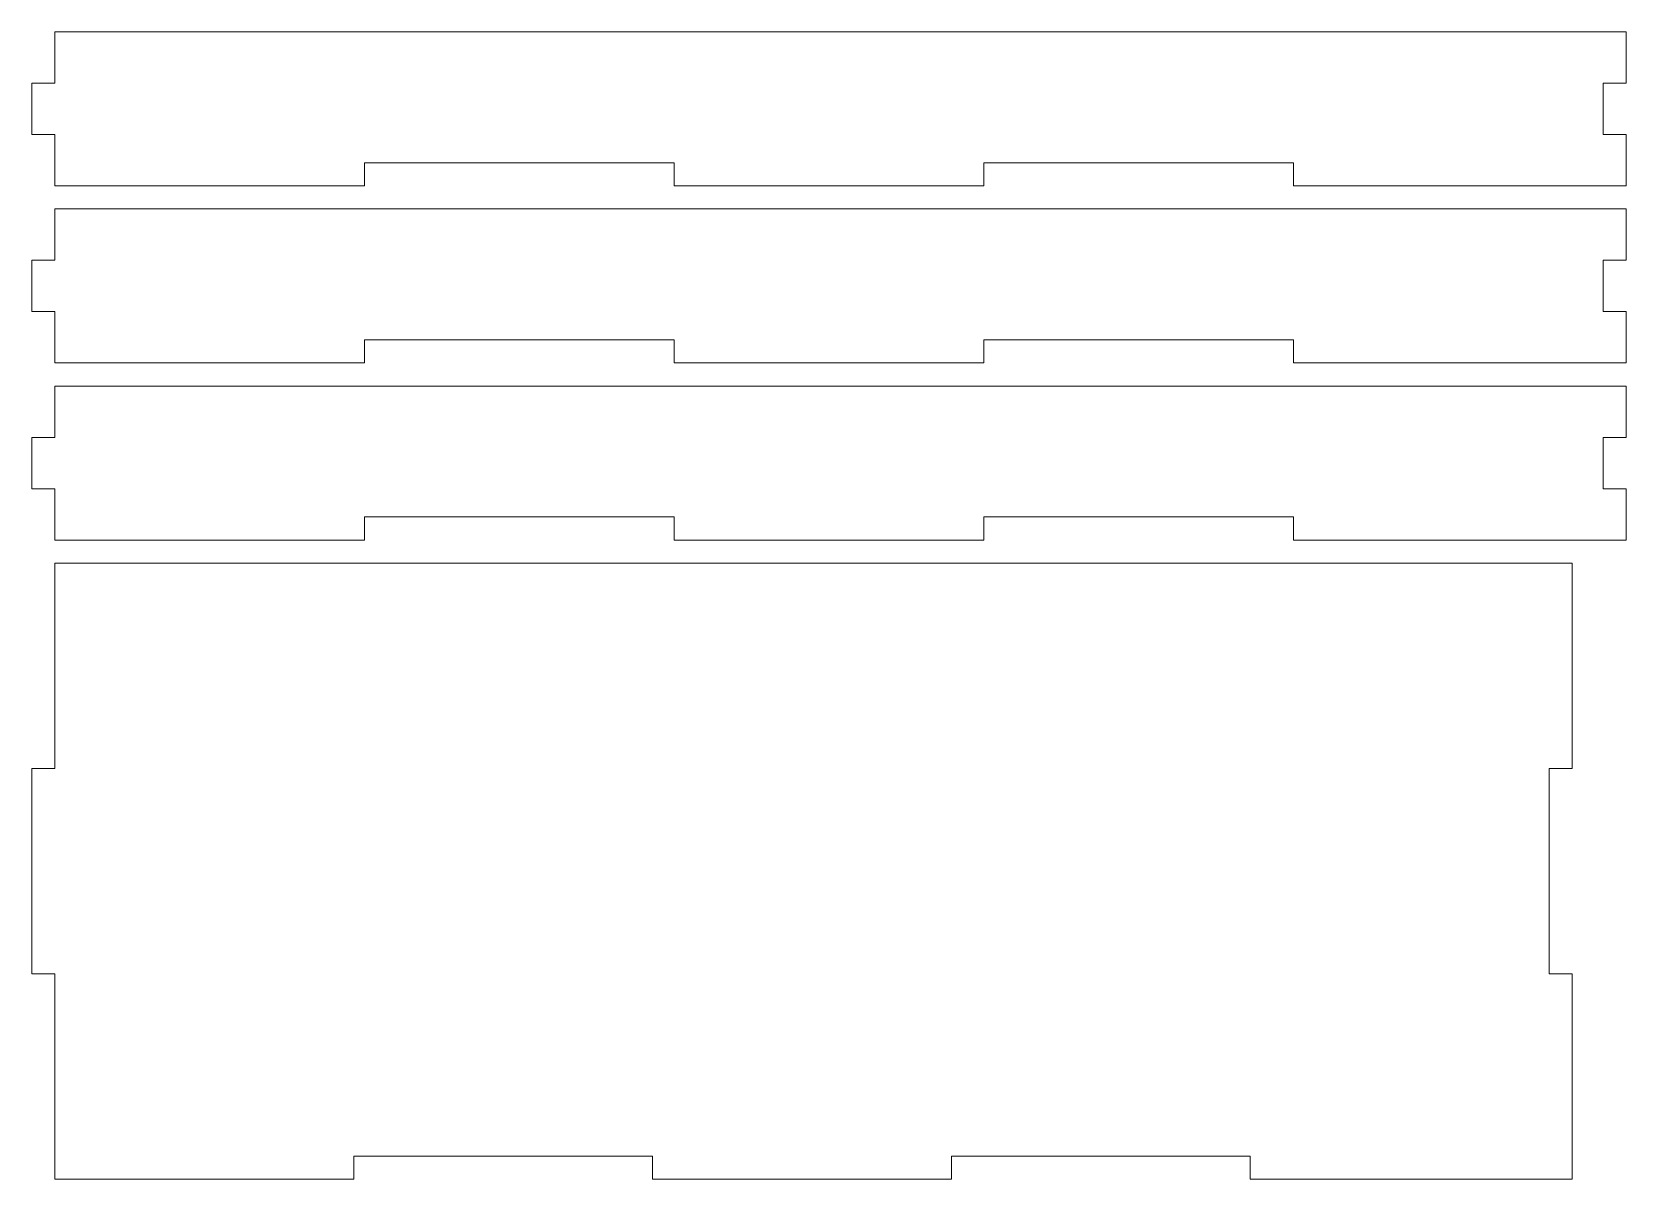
# Model space of a CAD drawing. Header units: centimetres. Extents: x -198 to 198, y -41 to 41.
# Drawn here: x -135.75 to -115.05, y -18.28 to -3.38 of the extents above; entities that cross this region are included whole.
import ezdxf

# ---------------------------------------------------------------- set-up
doc = ezdxf.new("R2010")
doc.units = ezdxf.units.CM
doc.header["$MEASUREMENT"] = 0
doc.layers.add('Camada 1', color=7, linetype='Continuous')

msp = doc.modelspace()

# ---------------------------------------------------------------- linework, layer by layer
at = {"layer": 'Camada 1', "color": 250, "lineweight": 9}
for points in [[(-115.04768, -3.37579), (-115.04768, -3.37579), (-135.44768, -3.37579), (-135.44768, -3.37579), (-135.44768, -3.37579), (-135.44768, -3.37579), (-135.44768, -4.04246), (-135.44768, -4.04246), (-135.44768, -4.04246), (-135.44768, -4.04246), (-135.74768, -4.04246), (-135.74768, -4.04246), (-135.74768, -4.04246), (-135.74768, -4.04246), (-135.74768, -4.70912), (-135.74768, -4.70912), (-135.74768, -4.70912), (-135.74768, -4.70912), (-135.44768, -4.70912), (-135.44768, -4.70912), (-135.44768, -4.70912), (-135.44768, -4.70912), (-135.44768, -5.37579), (-135.44768, -5.37579), (-135.44768, -5.37579), (-135.44768, -5.37579), (-131.42768, -5.37579), (-131.42768, -5.37579), (-131.42768, -5.37579), (-131.42768, -5.37579), (-131.42768, -5.07579), (-131.42768, -5.07579), (-131.42768, -5.07579), (-131.42768, -5.07579), (-127.40768, -5.07579), (-127.40768, -5.07579), (-127.40768, -5.07579), (-127.40768, -5.07579), (-127.40768, -5.37579), (-127.40768, -5.37579), (-127.40768, -5.37579), (-127.40768, -5.37579), (-123.38768, -5.37579), (-123.38768, -5.37579), (-123.38768, -5.37579), (-123.38768, -5.37579), (-123.38768, -5.07579), (-123.38768, -5.07579), (-123.38768, -5.07579), (-123.38768, -5.07579), (-119.36768, -5.07579), (-119.36768, -5.07579), (-119.36768, -5.07579), (-119.36768, -5.07579), (-119.36768, -5.37579), (-119.36768, -5.37579), (-119.36768, -5.37579), (-119.36768, -5.37579), (-115.04768, -5.37579), (-115.04768, -5.37579), (-115.04768, -5.37579), (-115.04768, -5.37579), (-115.04768, -4.70912), (-115.04768, -4.70912), (-115.04768, -4.70912), (-115.04768, -4.70912), (-115.34768, -4.70912), (-115.34768, -4.70912), (-115.34768, -4.70912), (-115.34768, -4.70912), (-115.34768, -4.04246), (-115.34768, -4.04246), (-115.34768, -4.04246), (-115.34768, -4.04246), (-115.04768, -4.04246), (-115.04768, -4.04246), (-115.04768, -4.04246), (-115.04768, -4.04246), (-115.04768, -3.37579), (-115.04768, -3.37579)], [(-115.04768, -5.67579), (-115.04768, -5.67579), (-135.44768, -5.67579), (-135.44768, -5.67579), (-135.44768, -5.67579), (-135.44768, -5.67579), (-135.44768, -6.34246), (-135.44768, -6.34246), (-135.44768, -6.34246), (-135.44768, -6.34246), (-135.74768, -6.34246), (-135.74768, -6.34246), (-135.74768, -6.34246), (-135.74768, -6.34246), (-135.74768, -7.00912), (-135.74768, -7.00912), (-135.74768, -7.00912), (-135.74768, -7.00912), (-135.44768, -7.00912), (-135.44768, -7.00912), (-135.44768, -7.00912), (-135.44768, -7.00912), (-135.44768, -7.67579), (-135.44768, -7.67579), (-135.44768, -7.67579), (-135.44768, -7.67579), (-131.42768, -7.67579), (-131.42768, -7.67579), (-131.42768, -7.67579), (-131.42768, -7.67579), (-131.42768, -7.37579), (-131.42768, -7.37579), (-131.42768, -7.37579), (-131.42768, -7.37579), (-127.40768, -7.37579), (-127.40768, -7.37579), (-127.40768, -7.37579), (-127.40768, -7.37579), (-127.40768, -7.67579), (-127.40768, -7.67579), (-127.40768, -7.67579), (-127.40768, -7.67579), (-123.38768, -7.67579), (-123.38768, -7.67579), (-123.38768, -7.67579), (-123.38768, -7.67579), (-123.38768, -7.37579), (-123.38768, -7.37579), (-123.38768, -7.37579), (-123.38768, -7.37579), (-119.36768, -7.37579), (-119.36768, -7.37579), (-119.36768, -7.37579), (-119.36768, -7.37579), (-119.36768, -7.67579), (-119.36768, -7.67579), (-119.36768, -7.67579), (-119.36768, -7.67579), (-115.04768, -7.67579), (-115.04768, -7.67579), (-115.04768, -7.67579), (-115.04768, -7.67579), (-115.04768, -7.00912), (-115.04768, -7.00912), (-115.04768, -7.00912), (-115.04768, -7.00912), (-115.34768, -7.00912), (-115.34768, -7.00912), (-115.34768, -7.00912), (-115.34768, -7.00912), (-115.34768, -6.34246), (-115.34768, -6.34246), (-115.34768, -6.34246), (-115.34768, -6.34246), (-115.04768, -6.34246), (-115.04768, -6.34246), (-115.04768, -6.34246), (-115.04768, -6.34246), (-115.04768, -5.67579), (-115.04768, -5.67579)], [(-115.04768, -7.97579), (-115.04768, -7.97579), (-135.44768, -7.97579), (-135.44768, -7.97579), (-135.44768, -7.97579), (-135.44768, -7.97579), (-135.44768, -8.64246), (-135.44768, -8.64246), (-135.44768, -8.64246), (-135.44768, -8.64246), (-135.74768, -8.64246), (-135.74768, -8.64246), (-135.74768, -8.64246), (-135.74768, -8.64246), (-135.74768, -9.30912), (-135.74768, -9.30912), (-135.74768, -9.30912), (-135.74768, -9.30912), (-135.44768, -9.30912), (-135.44768, -9.30912), (-135.44768, -9.30912), (-135.44768, -9.30912), (-135.44768, -9.97579), (-135.44768, -9.97579), (-135.44768, -9.97579), (-135.44768, -9.97579), (-131.42768, -9.97579), (-131.42768, -9.97579), (-131.42768, -9.97579), (-131.42768, -9.97579), (-131.42768, -9.67579), (-131.42768, -9.67579), (-131.42768, -9.67579), (-131.42768, -9.67579), (-127.40768, -9.67579), (-127.40768, -9.67579), (-127.40768, -9.67579), (-127.40768, -9.67579), (-127.40768, -9.97579), (-127.40768, -9.97579), (-127.40768, -9.97579), (-127.40768, -9.97579), (-123.38768, -9.97579), (-123.38768, -9.97579), (-123.38768, -9.97579), (-123.38768, -9.97579), (-123.38768, -9.67579), (-123.38768, -9.67579), (-123.38768, -9.67579), (-123.38768, -9.67579), (-119.36768, -9.67579), (-119.36768, -9.67579), (-119.36768, -9.67579), (-119.36768, -9.67579), (-119.36768, -9.97579), (-119.36768, -9.97579), (-119.36768, -9.97579), (-119.36768, -9.97579), (-115.04768, -9.97579), (-115.04768, -9.97579), (-115.04768, -9.97579), (-115.04768, -9.97579), (-115.04768, -9.30912), (-115.04768, -9.30912), (-115.04768, -9.30912), (-115.04768, -9.30912), (-115.34768, -9.30912), (-115.34768, -9.30912), (-115.34768, -9.30912), (-115.34768, -9.30912), (-115.34768, -8.64246), (-115.34768, -8.64246), (-115.34768, -8.64246), (-115.34768, -8.64246), (-115.04768, -8.64246), (-115.04768, -8.64246), (-115.04768, -8.64246), (-115.04768, -8.64246), (-115.04768, -7.97579), (-115.04768, -7.97579)], [(-115.74768, -10.27579), (-115.74768, -10.27579), (-135.44768, -10.27579), (-135.44768, -10.27579), (-135.44768, -10.27579), (-135.44768, -10.27579), (-135.44768, -12.94246), (-135.44768, -12.94246), (-135.44768, -12.94246), (-135.44768, -12.94246), (-135.74768, -12.94246), (-135.74768, -12.94246), (-135.74768, -12.94246), (-135.74768, -12.94246), (-135.74768, -15.60912), (-135.74768, -15.60912), (-135.74768, -15.60912), (-135.74768, -15.60912), (-135.44768, -15.60912), (-135.44768, -15.60912), (-135.44768, -15.60912), (-135.44768, -15.60912), (-135.44768, -18.27579), (-135.44768, -18.27579), (-135.44768, -18.27579), (-135.44768, -18.27579), (-131.56768, -18.27579), (-131.56768, -18.27579), (-131.56768, -18.27579), (-131.56768, -18.27579), (-131.56768, -17.97579), (-131.56768, -17.97579), (-131.56768, -17.97579), (-131.56768, -17.97579), (-127.68768, -17.97579), (-127.68768, -17.97579), (-127.68768, -17.97579), (-127.68768, -17.97579), (-127.68768, -18.27579), (-127.68768, -18.27579), (-127.68768, -18.27579), (-127.68768, -18.27579), (-123.80768, -18.27579), (-123.80768, -18.27579), (-123.80768, -18.27579), (-123.80768, -18.27579), (-123.80768, -17.97579), (-123.80768, -17.97579), (-123.80768, -17.97579), (-123.80768, -17.97579), (-119.92768, -17.97579), (-119.92768, -17.97579), (-119.92768, -17.97579), (-119.92768, -17.97579), (-119.92768, -18.27579), (-119.92768, -18.27579), (-119.92768, -18.27579), (-119.92768, -18.27579), (-115.74768, -18.27579), (-115.74768, -18.27579), (-115.74768, -18.27579), (-115.74768, -18.27579), (-115.74768, -15.60912), (-115.74768, -15.60912), (-115.74768, -15.60912), (-115.74768, -15.60912), (-116.04768, -15.60912), (-116.04768, -15.60912), (-116.04768, -15.60912), (-116.04768, -15.60912), (-116.04768, -12.94246), (-116.04768, -12.94246), (-116.04768, -12.94246), (-116.04768, -12.94246), (-115.74768, -12.94246), (-115.74768, -12.94246), (-115.74768, -12.94246), (-115.74768, -12.94246), (-115.74768, -10.27579), (-115.74768, -10.27579)]]:
    msp.add_open_spline(points, degree=3, knots=[0, 0, 0, 0, 0.04761905, 0.04761905, 0.04761905, 0.04761905, 0.0952381, 0.0952381, 0.0952381, 0.0952381, 0.14285714, 0.14285714, 0.14285714, 0.14285714, 0.19047619, 0.19047619, 0.19047619, 0.19047619, 0.23809524, 0.23809524, 0.23809524, 0.23809524, 0.28571429, 0.28571429, 0.28571429, 0.28571429, 0.33333333, 0.33333333, 0.33333333, 0.33333333, 0.38095238, 0.38095238, 0.38095238, 0.38095238, 0.42857143, 0.42857143, 0.42857143, 0.42857143, 0.47619048, 0.47619048, 0.47619048, 0.47619048, 0.52380952, 0.52380952, 0.52380952, 0.52380952, 0.57142857, 0.57142857, 0.57142857, 0.57142857, 0.61904762, 0.61904762, 0.61904762, 0.61904762, 0.66666667, 0.66666667, 0.66666667, 0.66666667, 0.71428571, 0.71428571, 0.71428571, 0.71428571, 0.76190476, 0.76190476, 0.76190476, 0.76190476, 0.80952381, 0.80952381, 0.80952381, 0.80952381, 0.85714286, 0.85714286, 0.85714286, 0.85714286, 0.9047619, 0.9047619, 0.9047619, 0.9047619, 1, 1, 1, 1], dxfattribs=at)

doc.saveas('drawing.dxf')
